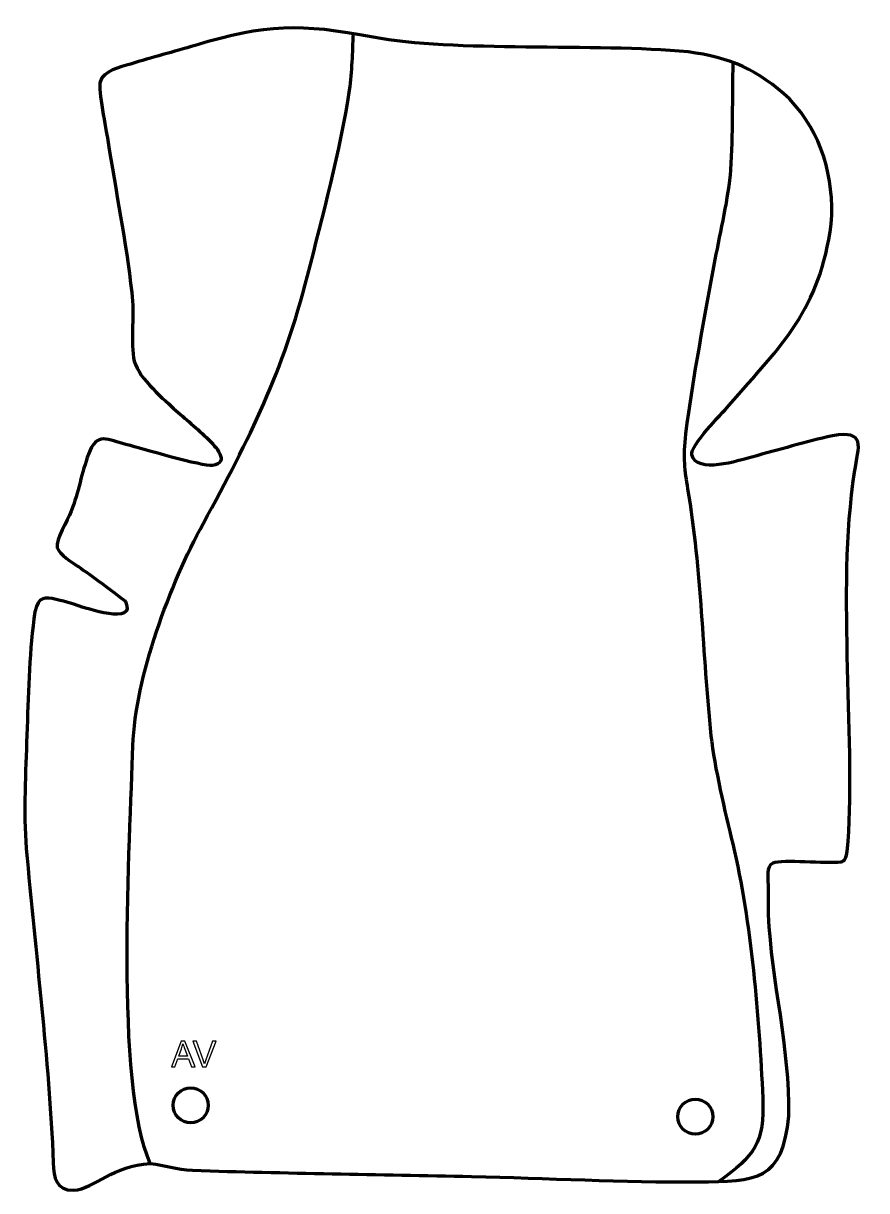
# Model space of a CAD drawing. Header units: millimetres. Extents: x 961 to 1562, y -81 to 749.
import ezdxf

# ---------------------------------------------------------------- set-up
doc = ezdxf.new("R2010")
doc.units = ezdxf.units.MM
doc.header["$MEASUREMENT"] = 0
doc.layers.add('layer 2', color=7, linetype='Continuous')
doc.layers.add('layer 3', color=7, linetype='Continuous')

msp = doc.modelspace()

# ---------------------------------------------------------------- linework, layer by layer
at = {"layer": 'layer 2', "color": 142, "lineweight": 200}
for centre in [(1080.4576, -20.6593), (1439.762, -28.7952)]:
    msp.add_ellipse(centre, major_axis=(0, 12.5), ratio=1, dxfattribs=at)
at = {"layer": 'layer 2', "color": 142, "lineweight": 158}
for points, knots in [([(1051.6108, -62.0911), (1026.1267, -5.7701), (1037.365, 168.2824), (1039.2644, 235.1667), (1039.2644, 235.1667), (1040.9755, 284.0894), (1065.7531, 350.2802), (1089.2699, 393.2296), (1089.2699, 393.2296), (1122.8368, 454.6447), (1146.0436, 501.192), (1163.5965, 569.7254), (1163.5965, 569.7254), (1174.4824, 612.2281), (1186.943, 658.5407), (1193.52, 701.7486), (1193.52, 701.7486), (1195.5312, 714.9611), (1195.5898, 728.5856), (1196.3096, 741.9277)], [0, 0, 0, 0, 0.16666667, 0.16666667, 0.16666667, 0.16666667, 0.33333333, 0.33333333, 0.33333333, 0.33333333, 0.5, 0.5, 0.5, 0.5, 0.66666667, 0.66666667, 0.66666667, 0.66666667, 1, 1, 1, 1]), ([(1466.4486, 721.4874), (1465.9427, 696.4035), (1466.3713, 669.9924), (1464.7523, 645.0937), (1464.7523, 645.0937), (1463.294, 624.836), (1457.413, 601.5439), (1453.7025, 581.1723), (1453.7025, 581.1723), (1446.2848, 540.4468), (1437.8421, 497.9606), (1432.8221, 456.978), (1432.8221, 456.978), (1430.8089, 440.542), (1432.1369, 430.6444), (1434.2636, 418.1196), (1434.2636, 418.1196), (1444.2626, 359.2318), (1444.6268, 301.25), (1450.874, 242.2316), (1450.874, 242.2316), (1453.2896, 219.6187), (1460.9597, 188.1846), (1466.3591, 165.2944), (1466.3591, 165.2944), (1479.6981, 109.6877), (1485.1051, 41.4206), (1487.771, -15.485), (1487.771, -15.485), (1489.076, -47.9693), (1481.9627, -56.3422), (1456.4286, -74.9414)], [0, 0, 0, 0, 0.11111111, 0.11111111, 0.11111111, 0.11111111, 0.22222222, 0.22222222, 0.22222222, 0.22222222, 0.33333333, 0.33333333, 0.33333333, 0.33333333, 0.44444444, 0.44444444, 0.44444444, 0.44444444, 0.55555556, 0.55555556, 0.55555556, 0.55555556, 0.66666667, 0.66666667, 0.66666667, 0.66666667, 0.77777778, 0.77777778, 0.77777778, 0.77777778, 1, 1, 1, 1])]:
    msp.add_open_spline(points, degree=3, knots=knots, dxfattribs=at)
at = {"layer": 'layer 2', "color": 142}
for points, knots in [([(1066.6611, 6.76), (1066.6611, 6.76), (1073.6376, 24.9464), (1073.6376, 24.9464), (1073.6376, 24.9464), (1073.6376, 24.9464), (1076.2835, 24.9464), (1076.2835, 24.9464), (1076.2835, 24.9464), (1076.2835, 24.9464), (1083.6876, 6.76), (1083.6876, 6.76), (1083.6876, 6.76), (1083.6876, 6.76), (1080.9486, 6.76), (1080.9486, 6.76), (1080.9486, 6.76), (1080.9486, 6.76), (1078.8446, 12.2718), (1078.8446, 12.2718), (1078.8446, 12.2718), (1078.8446, 12.2718), (1071.1865, 12.2718), (1071.1865, 12.2718), (1071.1865, 12.2718), (1071.1865, 12.2718), (1069.2138, 6.76), (1069.2138, 6.76), (1069.2138, 6.76), (1069.2138, 6.76), (1066.6611, 6.76), (1066.6611, 6.76)], [0, 0, 0, 0, 0.11111111, 0.11111111, 0.11111111, 0.11111111, 0.22222222, 0.22222222, 0.22222222, 0.22222222, 0.33333333, 0.33333333, 0.33333333, 0.33333333, 0.44444444, 0.44444444, 0.44444444, 0.44444444, 0.55555556, 0.55555556, 0.55555556, 0.55555556, 0.66666667, 0.66666667, 0.66666667, 0.66666667, 0.77777778, 0.77777778, 0.77777778, 0.77777778, 1, 1, 1, 1]), ([(1088.8946, 6.76), (1088.8946, 6.76), (1081.8673, 24.9464), (1081.8673, 24.9464), (1081.8673, 24.9464), (1081.8673, 24.9464), (1084.475, 24.9464), (1084.475, 24.9464), (1084.475, 24.9464), (1084.475, 24.9464), (1089.1994, 11.7299), (1089.1994, 11.7299), (1089.1994, 11.7299), (1089.5762, 10.6716), (1089.8979, 9.681), (1090.1519, 8.7539), (1090.1519, 8.7539), (1090.4313, 9.7487), (1090.7573, 10.7393), (1091.1298, 11.7299), (1091.1298, 11.7299), (1091.1298, 11.7299), (1096.032, 24.9464), (1096.032, 24.9464), (1096.032, 24.9464), (1096.032, 24.9464), (1098.4873, 24.9464), (1098.4873, 24.9464), (1098.4873, 24.9464), (1098.4873, 24.9464), (1091.3965, 6.76), (1091.3965, 6.76), (1091.3965, 6.76), (1091.3965, 6.76), (1088.8946, 6.76), (1088.8946, 6.76)], [0, 0, 0, 0, 0.1, 0.1, 0.1, 0.1, 0.2, 0.2, 0.2, 0.2, 0.3, 0.3, 0.3, 0.3, 0.4, 0.4, 0.4, 0.4, 0.5, 0.5, 0.5, 0.5, 0.6, 0.6, 0.6, 0.6, 0.7, 0.7, 0.7, 0.7, 0.8, 0.8, 0.8, 0.8, 1, 1, 1, 1]), ([(1071.8935, 14.2276), (1071.8935, 14.2276), (1078.0911, 14.2276), (1078.0911, 14.2276), (1078.0911, 14.2276), (1078.0911, 14.2276), (1076.1946, 19.2695), (1076.1946, 19.2695), (1076.1946, 19.2695), (1075.6231, 20.802), (1075.1913, 22.0677), (1074.8907, 23.0668), (1074.8907, 23.0668), (1074.6409, 21.8815), (1074.3065, 20.7173), (1073.8874, 19.5658), (1073.8874, 19.5658), (1073.8874, 19.5658), (1071.8935, 14.2276), (1071.8935, 14.2276)], [0, 0, 0, 0, 0.16666667, 0.16666667, 0.16666667, 0.16666667, 0.33333333, 0.33333333, 0.33333333, 0.33333333, 0.5, 0.5, 0.5, 0.5, 0.66666667, 0.66666667, 0.66666667, 0.66666667, 1, 1, 1, 1])]:
    msp.add_open_spline(points, degree=3, knots=knots, dxfattribs=at)
at = {"layer": 'layer 3', "color": 242, "lineweight": 158}
msp.add_open_spline([(1068.2792, 475.2176), (1059.1738, 483.6689), (1041.4101, 498.6476), (1039.6854, 511.2288), (1039.6854, 511.2288), (1037.7931, 526.539), (1040.2981, 541.4755), (1038.4625, 557.691), (1038.4625, 557.691), (1034.2697, 593.6532), (1027.028, 630.2522), (1021.3828, 666.1698), (1021.3828, 666.1698), (1020.1491, 673.8311), (1014.4428, 702.0939), (1015.9262, 707.6929), (1015.9262, 707.6929), (1018.0502, 715.7094), (1030.3648, 718.0952), (1037.5282, 720.335), (1037.5282, 720.335), (1052.7818, 725.1043), (1068.2739, 728.9965), (1083.5701, 733.6356), (1083.5701, 733.6356), (1134.1869, 748.6762), (1158.6246, 749.2897), (1210.2518, 739.4141), (1210.2518, 739.4141), (1267.6166, 728.4409), (1368.3152, 735.2625), (1434.6356, 728.9335), (1434.6356, 728.9335), (1464.4847, 725.0792), (1484.5422, 716.1879), (1506.6907, 695.5711), (1506.6907, 695.5711), (1529.9975, 671.0437), (1538.6788, 639.8549), (1536.5799, 606.5051), (1536.5799, 606.5051), (1528.0297, 545.4265), (1502.0447, 521.2945), (1463.5438, 477.2665), (1463.5438, 477.2665), (1458.3491, 471.326), (1436.2007, 448.8671), (1437.1821, 442.2528), (1437.1821, 442.2528), (1440.6964, 428.1826), (1470.6137, 438.2068), (1480.0567, 440.6807), (1480.0567, 440.6807), (1498.9419, 445.6235), (1518.487, 451.6738), (1537.4509, 455.7956), (1537.4509, 455.7956), (1561.7436, 460.032), (1555.9644, 448.3233), (1553.1339, 430.0047), (1553.1339, 430.0047), (1539.8957, 344.3287), (1554.89, 232.8971), (1547.8981, 160.1096), (1547.8981, 160.1096), (1547.5003, 155.9689), (1545.9097, 152.995), (1543.5136, 152.6471), (1543.5136, 152.6471), (1532.8355, 151.0968), (1501.7536, 154.9104), (1495.1549, 151.8187), (1495.1549, 151.8187), (1490.2596, 149.5251), (1491.7073, 140.9932), (1491.7598, 136.2361), (1491.7598, 136.2361), (1491.7704, 129.2335), (1491.6431, 122.0389), (1491.8771, 115.0535), (1491.8771, 115.0535), (1494.0269, 67.1544), (1507.3152, 20.1669), (1506.2697, -28.1167), (1506.2697, -28.1167), (1502.2287, -74.6054), (1483.2755, -74.7232), (1441.6967, -75.2007), (1441.6967, -75.2007), (1388.2287, -75.5031), (1333.9804, -72.5586), (1280.4052, -71.3072), (1280.4052, -71.3072), (1214.1971, -69.7847), (1147.9373, -69.0964), (1081.7494, -66.9456), (1081.7494, -66.9456), (1069.7415, -66.4119), (1062.4958, -63.3374), (1051.6108, -62.0911), (1051.6108, -62.0911), (1025.3826, -63.4049), (1012.1699, -79.9146), (997.0011, -81.1247), (997.0011, -81.1247), (984.4649, -81.4205), (982.9897, -72.0528), (982.5971, -61.5821), (982.5971, -61.5821), (979.3447, 13.7019), (969.9096, 87.2598), (963.3017, 162.1125), (963.3017, 162.1125), (961.2357, 187.9098), (962.9833, 216.6719), (963.7589, 242.7317), (963.7589, 242.7317), (964.7156, 270.3164), (965.3582, 298.2229), (968.7265, 325.6318), (968.7265, 325.6318), (970.5065, 340.1163), (974.8419, 341.4101), (981.8493, 339.8709), (981.8493, 339.8709), (986.165, 338.9229), (992.7898, 337.5414), (999.8403, 335.0296), (999.8403, 335.0296), (1004.8946, 333.2289), (1042.6046, 320.63), (1033.8861, 337.7539), (1033.8861, 337.7539), (1033.1272, 339.2445), (1002.5181, 361.379), (999.882, 363.0792), (999.882, 363.0792), (995.783, 365.723), (986.8723, 371.3111), (985.3148, 376.0998), (985.3148, 376.0998), (984.0209, 382.0247), (992.8611, 395.4199), (995.3814, 402.1368), (995.3814, 402.1368), (1000.3901, 415.4859), (1002.9058, 429.7198), (1007.5966, 442.7215), (1007.5966, 442.7215), (1013.3927, 458.7863), (1021.194, 453.1374), (1035.1518, 449.4489), (1035.1518, 449.4489), (1045.323, 446.6775), (1088.9317, 433.7202), (1095.9545, 434.6786), (1095.9545, 434.6786), (1109.1275, 436.4765), (1097.4589, 448.8799), (1093.0796, 453.1519), (1093.0796, 453.1519), (1085.1778, 460.86), (1076.5042, 467.8423), (1068.2792, 475.2176)], degree=3, knots=[0, 0, 0, 0, 0.02380952, 0.02380952, 0.02380952, 0.02380952, 0.04761905, 0.04761905, 0.04761905, 0.04761905, 0.07142857, 0.07142857, 0.07142857, 0.07142857, 0.0952381, 0.0952381, 0.0952381, 0.0952381, 0.11904762, 0.11904762, 0.11904762, 0.11904762, 0.14285714, 0.14285714, 0.14285714, 0.14285714, 0.16666667, 0.16666667, 0.16666667, 0.16666667, 0.19047619, 0.19047619, 0.19047619, 0.19047619, 0.21428571, 0.21428571, 0.21428571, 0.21428571, 0.23809524, 0.23809524, 0.23809524, 0.23809524, 0.26190476, 0.26190476, 0.26190476, 0.26190476, 0.28571429, 0.28571429, 0.28571429, 0.28571429, 0.30952381, 0.30952381, 0.30952381, 0.30952381, 0.33333333, 0.33333333, 0.33333333, 0.33333333, 0.35714286, 0.35714286, 0.35714286, 0.35714286, 0.38095238, 0.38095238, 0.38095238, 0.38095238, 0.4047619, 0.4047619, 0.4047619, 0.4047619, 0.42857143, 0.42857143, 0.42857143, 0.42857143, 0.45238095, 0.45238095, 0.45238095, 0.45238095, 0.47619048, 0.47619048, 0.47619048, 0.47619048, 0.5, 0.5, 0.5, 0.5, 0.52380952, 0.52380952, 0.52380952, 0.52380952, 0.54761905, 0.54761905, 0.54761905, 0.54761905, 0.57142857, 0.57142857, 0.57142857, 0.57142857, 0.5952381, 0.5952381, 0.5952381, 0.5952381, 0.61904762, 0.61904762, 0.61904762, 0.61904762, 0.64285714, 0.64285714, 0.64285714, 0.64285714, 0.66666667, 0.66666667, 0.66666667, 0.66666667, 0.69047619, 0.69047619, 0.69047619, 0.69047619, 0.71428571, 0.71428571, 0.71428571, 0.71428571, 0.73809524, 0.73809524, 0.73809524, 0.73809524, 0.76190476, 0.76190476, 0.76190476, 0.76190476, 0.78571429, 0.78571429, 0.78571429, 0.78571429, 0.80952381, 0.80952381, 0.80952381, 0.80952381, 0.83333333, 0.83333333, 0.83333333, 0.83333333, 0.85714286, 0.85714286, 0.85714286, 0.85714286, 0.88095238, 0.88095238, 0.88095238, 0.88095238, 0.9047619, 0.9047619, 0.9047619, 0.9047619, 0.92857143, 0.92857143, 0.92857143, 0.92857143, 0.95238095, 0.95238095, 0.95238095, 0.95238095, 1, 1, 1, 1], dxfattribs=at)

doc.saveas('drawing.dxf')
